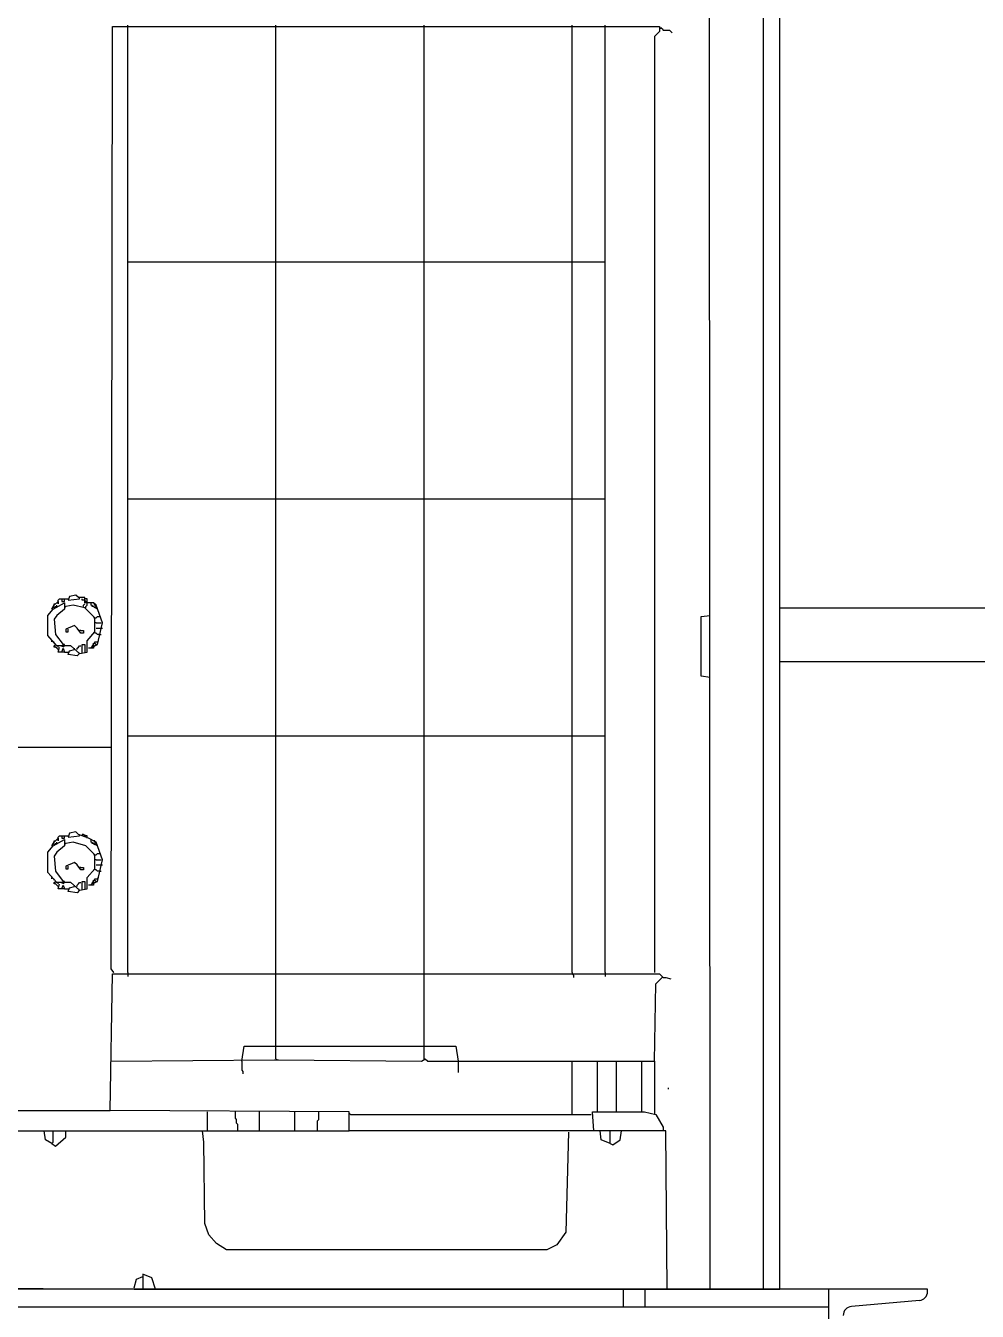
# Model space of a CAD drawing. Extents: x 3792242 to 5145247, y -1546315 to -1031918.
# Drawn here: x 3801337 to 3801868, y -1526056 to -1525339 of the extents above; entities that cross this region are included whole.
import ezdxf

# ---------------------------------------------------------------- set-up
doc = ezdxf.new("R2010")
doc.units = 0
doc.header["$MEASUREMENT"] = 0
doc.layers.add('TENKÁ', color=7, linetype='CONTINUOUS')
doc.layers.add('ZZ-chladenie', color=133, linetype='CONTINUOUS')

msp = doc.modelspace()

# ---------------------------------------------------------------- linework, layer by layer
at = {"layer": 'TENKÁ'}
for p, q in [((3841450.193, -1525663.77), (3801758.2, -1525663.77)), ((3809290.193, -1525693.77), (3801758.2, -1525693.77))]:
    msp.add_line(p, q, dxfattribs=at)
at = {"layer": 'ZZ-chladenie'}
for p, q in [((3801749.015, -1526043.77), (3801749.015, -1524354.266)), ((3801758.2, -1526043.77), (3801758.2, -1524376.878)), ((3801719.337, -1526043.77), (3801718.63, -1524559.183)), ((3801385.111, -1525864.998), (3801385.817, -1525339.28)), ((3801385.817, -1525339.28), (3801691.073, -1525339.28)), ((3801394.297, -1525867.118), (3801394.297, -1525338.574)), ((3801476.97, -1525867.118), (3801476.97, -1525338.574)), ((3801559.644, -1525867.118), (3801559.644, -1525338.574)), ((3801642.317, -1525867.118), (3801642.317, -1525338.574)), ((3801660.689, -1525867.118), (3801660.689, -1525338.574)), ((3801691.073, -1525342.106), (3801688.246, -1525344.933)), ((3801688.246, -1525344.933), (3801688.246, -1525867.118)), ((3801691.073, -1525339.28), (3801691.073, -1525342.106)), ((3801691.78, -1525340.693), (3801691.78, -1525339.987)), ((3801691.78, -1525339.987), (3801692.486, -1525340.693)), ((3801692.486, -1525340.693), (3801693.193, -1525341.4)), ((3801693.193, -1525341.4), (3801696.725, -1525341.4)), ((3801696.725, -1525341.4), (3801697.432, -1525342.106)), ((3801697.432, -1525342.106), (3801698.139, -1525342.813)), ((3801394.297, -1525470.71), (3801476.97, -1525470.71)), ((3801476.97, -1525470.71), (3801559.644, -1525470.71)), ((3801559.644, -1525470.71), (3801642.317, -1525470.71)), ((3801642.317, -1525470.71), (3801660.689, -1525470.71)), ((3801394.297, -1525602.846), (3801476.97, -1525602.846)), ((3801476.97, -1525602.846), (3801559.644, -1525602.846)), ((3801559.644, -1525602.846), (3801642.317, -1525602.846)), ((3801642.317, -1525602.846), (3801660.689, -1525602.846)), ((3801352.607, -1525664.321), (3801358.966, -1525660.787)), ((3801353.313, -1525662.201), (3801355.433, -1525660.081)), ((3801355.433, -1525659.374), (3801356.14, -1525658.668)), ((3801355.433, -1525660.081), (3801355.433, -1525659.374)), ((3801355.433, -1525660.081), (3801355.433, -1525661.494)), ((3801355.433, -1525661.494), (3801355.433, -1525660.081)), ((3801356.14, -1525658.668), (3801361.086, -1525658.668)), ((3801357.553, -1525658.668), (3801357.553, -1525660.081)), ((3801357.553, -1525660.081), (3801358.966, -1525660.081)), ((3801358.966, -1525660.081), (3801358.966, -1525658.668)), ((3801358.966, -1525660.787), (3801358.966, -1525664.321)), ((3801361.792, -1525657.255), (3801361.086, -1525659.374)), ((3801361.086, -1525659.374), (3801367.446, -1525658.668)), ((3801365.326, -1525656.548), (3801361.792, -1525657.255)), ((3801366.739, -1525657.961), (3801365.326, -1525656.548)), ((3801370.272, -1525657.961), (3801366.739, -1525657.961)), ((3801367.446, -1525658.668), (3801367.446, -1525657.961)), ((3801368.859, -1525659.374), (3801368.859, -1525658.668)), ((3801370.272, -1525659.374), (3801368.859, -1525659.374)), ((3801370.272, -1525660.787), (3801370.272, -1525657.961)), ((3801371.685, -1525658.668), (3801370.272, -1525658.668)), ((3801370.979, -1525660.081), (3801370.272, -1525659.374)), ((3801375.218, -1525660.787), (3801370.272, -1525660.787)), ((3801371.685, -1525660.787), (3801370.979, -1525660.081)), ((3801371.685, -1525660.787), (3801371.685, -1525658.668)), ((3801371.685, -1525662.201), (3801371.685, -1525660.787)), ((3801373.805, -1525662.201), (3801373.805, -1525660.787)), ((3801376.631, -1525662.201), (3801375.218, -1525660.787)), ((3801349.781, -1525667.854), (3801352.607, -1525664.321)), ((3801349.781, -1525679.159), (3801349.781, -1525667.854)), ((3801351.9, -1525664.321), (3801353.313, -1525662.201)), ((3801352.607, -1525662.907), (3801353.313, -1525662.201)), ((3801352.607, -1525662.907), (3801353.313, -1525663.614)), ((3801353.313, -1525663.614), (3801352.607, -1525662.907)), ((3801353.313, -1525662.201), (3801353.313, -1525661.494)), ((3801353.313, -1525661.494), (3801354.02, -1525661.494)), ((3801353.313, -1525663.614), (3801354.02, -1525662.907)), ((3801354.726, -1525667.854), (3801353.313, -1525669.973)), ((3801354.02, -1525662.907), (3801354.726, -1525662.907)), ((3801354.726, -1525662.907), (3801354.726, -1525662.201)), ((3801358.966, -1525664.321), (3801354.726, -1525667.854)), ((3801359.673, -1525662.907), (3801358.966, -1525663.614)), ((3801363.913, -1525662.201), (3801359.673, -1525662.907)), ((3801370.272, -1525663.614), (3801363.913, -1525662.201)), ((3801369.565, -1525662.201), (3801370.272, -1525661.494)), ((3801369.565, -1525662.907), (3801369.565, -1525662.201)), ((3801375.925, -1525669.267), (3801370.272, -1525663.614)), ((3801370.979, -1525662.907), (3801371.685, -1525662.201)), ((3801370.979, -1525663.614), (3801370.979, -1525662.907)), ((3801377.338, -1525664.321), (3801373.805, -1525662.201)), ((3801374.512, -1525662.907), (3801374.512, -1525662.201)), ((3801375.218, -1525662.907), (3801374.512, -1525662.907)), ((3801375.925, -1525661.494), (3801375.218, -1525661.494)), ((3801375.218, -1525662.907), (3801375.925, -1525663.614)), ((3801375.925, -1525662.201), (3801375.925, -1525661.494)), ((3801376.631, -1525662.907), (3801375.925, -1525662.201)), ((3801375.925, -1525663.614), (3801376.631, -1525662.907)), ((3801375.925, -1525663.614), (3801376.631, -1525662.907)), ((3801380.165, -1525672.094), (3801376.631, -1525662.201)), ((3801714.391, -1525668.56), (3801719.337, -1525667.854)), ((3801353.313, -1525669.973), (3801354.02, -1525678.453)), ((3801364.619, -1525673.507), (3801359.673, -1525675.626)), ((3801366.032, -1525674.92), (3801364.619, -1525673.507)), ((3801368.152, -1525677.746), (3801366.032, -1525674.92)), ((3801375.925, -1525669.267), (3801375.218, -1525669.267)), ((3801375.925, -1525669.267), (3801376.631, -1525669.267)), ((3801375.925, -1525677.039), (3801375.925, -1525669.267)), ((3801376.631, -1525672.094), (3801375.925, -1525672.094)), ((3801376.631, -1525669.267), (3801377.338, -1525668.56)), ((3801376.631, -1525672.094), (3801379.458, -1525672.094)), ((3801376.631, -1525674.92), (3801379.458, -1525674.92)), ((3801377.338, -1525668.56), (3801378.751, -1525668.56)), ((3801377.338, -1525684.106), (3801380.165, -1525672.094)), ((3801379.458, -1525674.92), (3801380.165, -1525674.92)), ((3801714.391, -1525701.771), (3801714.391, -1525668.56)), ((3801354.726, -1525684.812), (3801349.781, -1525679.159)), ((3801351.9, -1525682.692), (3801351.9, -1525681.986)), ((3801354.02, -1525678.453), (3801358.26, -1525684.106)), ((3801359.673, -1525675.626), (3801359.673, -1525677.039)), ((3801359.673, -1525677.039), (3801361.086, -1525677.039)), ((3801361.086, -1525677.039), (3801361.086, -1525675.626)), ((3801368.152, -1525676.333), (3801367.446, -1525676.333)), ((3801368.152, -1525676.333), (3801369.565, -1525676.333)), ((3801369.565, -1525677.746), (3801368.152, -1525677.746)), ((3801369.565, -1525676.333), (3801369.565, -1525677.746)), ((3801371.685, -1525681.986), (3801375.925, -1525677.039)), ((3801371.685, -1525688.346), (3801371.685, -1525681.986)), ((3801376.631, -1525677.746), (3801375.925, -1525677.746)), ((3801377.338, -1525678.453), (3801376.631, -1525677.746)), ((3801378.751, -1525678.453), (3801377.338, -1525678.453)), ((3801377.338, -1525682.692), (3801378.045, -1525681.986)), ((3801378.751, -1525678.453), (3801379.458, -1525678.453)), ((3801353.313, -1525683.399), (3801353.313, -1525682.692)), ((3801353.313, -1525684.812), (3801354.02, -1525684.106)), ((3801353.313, -1525685.519), (3801353.313, -1525684.812)), ((3801355.433, -1525686.932), (3801353.313, -1525684.812)), ((3801354.02, -1525685.519), (3801353.313, -1525685.519)), ((3801354.02, -1525684.106), (3801354.726, -1525684.812)), ((3801354.726, -1525686.225), (3801354.02, -1525685.519)), ((3801355.433, -1525684.812), (3801354.726, -1525684.812)), ((3801362.499, -1525684.812), (3801354.726, -1525684.812)), ((3801355.433, -1525686.932), (3801354.726, -1525686.225)), ((3801355.433, -1525685.519), (3801355.433, -1525684.812)), ((3801355.433, -1525688.346), (3801356.14, -1525685.519)), ((3801358.966, -1525688.346), (3801355.433, -1525688.346)), ((3801358.26, -1525684.106), (3801357.553, -1525685.519)), ((3801357.553, -1525688.346), (3801358.26, -1525686.225)), ((3801358.966, -1525684.106), (3801358.26, -1525684.106)), ((3801358.26, -1525685.519), (3801358.966, -1525684.812)), ((3801358.26, -1525686.225), (3801358.966, -1525688.346)), ((3801358.966, -1525684.812), (3801358.966, -1525684.106)), ((3801358.966, -1525688.346), (3801361.086, -1525688.346)), ((3801361.086, -1525689.759), (3801361.792, -1525687.639)), ((3801366.032, -1525690.465), (3801361.086, -1525689.759)), ((3801361.792, -1525687.639), (3801364.619, -1525686.932)), ((3801367.446, -1525689.052), (3801362.499, -1525684.812)), ((3801364.619, -1525686.932), (3801364.619, -1525686.225)), ((3801366.032, -1525686.225), (3801366.739, -1525685.519)), ((3801366.032, -1525686.932), (3801366.032, -1525686.225)), ((3801367.446, -1525689.052), (3801366.032, -1525690.465)), ((3801366.739, -1525685.519), (3801367.446, -1525684.812)), ((3801367.446, -1525689.052), (3801366.739, -1525688.346)), ((3801367.446, -1525684.812), (3801368.152, -1525684.812)), ((3801367.446, -1525689.052), (3801371.685, -1525688.346)), ((3801368.859, -1525689.052), (3801368.859, -1525684.106)), ((3801368.859, -1525684.106), (3801370.272, -1525684.106)), ((3801370.272, -1525684.106), (3801370.272, -1525687.639)), ((3801370.272, -1525687.639), (3801370.272, -1525688.346)), ((3801375.218, -1525686.225), (3801372.392, -1525686.225)), ((3801373.805, -1525686.225), (3801375.218, -1525684.106)), ((3801374.512, -1525684.812), (3801375.218, -1525684.106)), ((3801374.512, -1525684.812), (3801375.218, -1525685.519)), ((3801375.218, -1525685.519), (3801374.512, -1525684.812)), ((3801375.218, -1525684.106), (3801375.218, -1525683.399)), ((3801375.218, -1525683.399), (3801375.925, -1525683.399)), ((3801375.218, -1525684.106), (3801375.218, -1525686.225)), ((3801375.218, -1525685.519), (3801375.925, -1525684.812)), ((3801375.925, -1525683.399), (3801375.925, -1525682.692)), ((3801375.925, -1525682.692), (3801377.338, -1525682.692)), ((3801376.631, -1525684.106), (3801375.925, -1525683.399)), ((3801375.925, -1525684.812), (3801376.631, -1525684.106)), ((3801375.925, -1525684.812), (3801377.338, -1525684.106)), ((3801719.337, -1525702.478), (3801714.391, -1525701.771)), ((3801394.297, -1525734.982), (3801476.97, -1525734.982)), ((3801476.97, -1525734.982), (3801559.644, -1525734.982)), ((3801559.644, -1525734.982), (3801642.317, -1525734.982)), ((3801642.317, -1525734.982), (3801660.689, -1525734.982)), ((3801225.417, -1525741.341), (3801385.111, -1525741.341)), ((3801361.792, -1525789.391), (3801361.086, -1525791.51)), ((3801365.326, -1525788.684), (3801361.792, -1525789.391)), ((3801366.739, -1525790.097), (3801365.326, -1525788.684)), ((3801372.392, -1525792.217), (3801366.739, -1525790.097)), ((3801367.446, -1525790.804), (3801367.446, -1525790.097)), ((3801369.565, -1525790.097), (3801368.859, -1525790.097)), ((3801368.859, -1525790.097), (3801368.859, -1525790.804)), ((3801370.272, -1525790.804), (3801369.565, -1525790.097)), ((3801370.272, -1525790.804), (3801370.272, -1525790.097)), ((3801349.781, -1525799.99), (3801352.607, -1525796.457)), ((3801351.9, -1525796.457), (3801353.313, -1525794.337)), ((3801352.607, -1525796.457), (3801358.966, -1525792.923)), ((3801352.607, -1525795.043), (3801353.313, -1525794.337)), ((3801352.607, -1525795.043), (3801353.313, -1525795.75)), ((3801353.313, -1525795.75), (3801352.607, -1525795.043)), ((3801353.313, -1525794.337), (3801355.433, -1525792.217)), ((3801353.313, -1525794.337), (3801353.313, -1525793.63)), ((3801353.313, -1525793.63), (3801354.02, -1525793.63)), ((3801353.313, -1525795.75), (3801354.02, -1525795.043)), ((3801354.02, -1525795.043), (3801354.726, -1525795.043)), ((3801354.726, -1525795.043), (3801354.726, -1525794.337)), ((3801358.966, -1525796.457), (3801354.726, -1525799.99)), ((3801355.433, -1525791.51), (3801356.14, -1525790.804)), ((3801355.433, -1525792.217), (3801355.433, -1525791.51)), ((3801355.433, -1525792.217), (3801355.433, -1525793.63)), ((3801355.433, -1525793.63), (3801355.433, -1525792.217)), ((3801356.14, -1525790.804), (3801361.086, -1525790.804)), ((3801357.553, -1525790.804), (3801357.553, -1525792.217)), ((3801357.553, -1525792.217), (3801358.966, -1525792.217)), ((3801358.966, -1525792.217), (3801358.966, -1525790.804)), ((3801358.966, -1525792.923), (3801358.966, -1525796.457)), ((3801359.673, -1525795.043), (3801358.966, -1525795.75)), ((3801363.913, -1525794.337), (3801359.673, -1525795.043)), ((3801361.086, -1525791.51), (3801367.446, -1525790.804)), ((3801370.979, -1525796.457), (3801363.913, -1525794.337)), ((3801370.272, -1525790.804), (3801370.272, -1525791.51)), ((3801371.685, -1525790.804), (3801370.272, -1525790.804)), ((3801375.925, -1525801.403), (3801370.979, -1525796.457)), ((3801371.685, -1525792.217), (3801371.685, -1525790.804)), ((3801376.631, -1525794.337), (3801372.392, -1525792.217)), ((3801373.805, -1525794.337), (3801373.805, -1525792.923)), ((3801377.338, -1525796.457), (3801373.805, -1525794.337)), ((3801374.512, -1525795.043), (3801374.512, -1525794.337)), ((3801375.218, -1525795.043), (3801374.512, -1525795.043)), ((3801375.925, -1525793.63), (3801375.218, -1525793.63)), ((3801375.218, -1525795.043), (3801375.925, -1525795.75)), ((3801375.925, -1525794.337), (3801375.925, -1525793.63)), ((3801376.631, -1525795.043), (3801375.925, -1525794.337)), ((3801375.925, -1525795.75), (3801376.631, -1525795.043)), ((3801375.925, -1525795.75), (3801376.631, -1525795.043)), ((3801380.165, -1525804.23), (3801376.631, -1525794.337)), ((3801349.781, -1525811.295), (3801349.781, -1525799.99)), ((3801354.726, -1525799.99), (3801353.313, -1525802.109)), ((3801353.313, -1525802.109), (3801354.02, -1525810.589)), ((3801375.925, -1525801.403), (3801375.218, -1525801.403)), ((3801375.925, -1525801.403), (3801376.631, -1525801.403)), ((3801375.925, -1525809.175), (3801375.925, -1525801.403)), ((3801376.631, -1525804.23), (3801375.925, -1525804.23)), ((3801376.631, -1525801.403), (3801377.338, -1525800.696)), ((3801376.631, -1525804.23), (3801379.458, -1525804.23)), ((3801377.338, -1525800.696), (3801378.751, -1525800.696)), ((3801377.338, -1525816.242), (3801380.165, -1525804.23)), ((3801354.726, -1525816.948), (3801349.781, -1525811.295)), ((3801354.02, -1525810.589), (3801358.26, -1525816.242)), ((3801364.619, -1525805.643), (3801359.673, -1525807.762)), ((3801359.673, -1525807.762), (3801359.673, -1525809.175)), ((3801359.673, -1525809.175), (3801361.086, -1525809.175)), ((3801361.086, -1525809.175), (3801361.086, -1525807.762)), ((3801366.032, -1525807.056), (3801364.619, -1525805.643)), ((3801368.152, -1525809.882), (3801366.032, -1525807.056)), ((3801368.152, -1525808.469), (3801367.446, -1525808.469)), ((3801368.152, -1525808.469), (3801369.565, -1525808.469)), ((3801369.565, -1525809.882), (3801368.152, -1525809.882)), ((3801369.565, -1525808.469), (3801369.565, -1525809.882)), ((3801371.685, -1525814.122), (3801375.925, -1525809.175)), ((3801376.631, -1525809.882), (3801375.925, -1525809.882)), ((3801376.631, -1525807.056), (3801379.458, -1525807.056)), ((3801377.338, -1525810.589), (3801376.631, -1525809.882)), ((3801378.751, -1525810.589), (3801377.338, -1525810.589)), ((3801378.751, -1525810.589), (3801379.458, -1525810.589)), ((3801379.458, -1525807.056), (3801380.165, -1525807.056)), ((3801351.9, -1525814.828), (3801351.9, -1525814.122)), ((3801353.313, -1525815.535), (3801353.313, -1525814.828)), ((3801353.313, -1525816.948), (3801354.02, -1525816.242)), ((3801353.313, -1525817.655), (3801353.313, -1525816.948)), ((3801355.433, -1525819.068), (3801353.313, -1525816.948)), ((3801354.02, -1525817.655), (3801353.313, -1525817.655)), ((3801354.02, -1525816.242), (3801354.726, -1525816.948)), ((3801354.726, -1525818.361), (3801354.02, -1525817.655)), ((3801355.433, -1525816.948), (3801354.726, -1525816.948)), ((3801362.499, -1525816.948), (3801354.726, -1525816.948)), ((3801355.433, -1525819.068), (3801354.726, -1525818.361)), ((3801355.433, -1525817.655), (3801355.433, -1525816.948)), ((3801355.433, -1525820.482), (3801356.14, -1525817.655)), ((3801358.26, -1525816.242), (3801357.553, -1525817.655)), ((3801357.553, -1525820.482), (3801358.26, -1525818.361)), ((3801358.966, -1525816.242), (3801358.26, -1525816.242)), ((3801358.26, -1525817.655), (3801358.966, -1525816.948)), ((3801358.26, -1525818.361), (3801358.966, -1525820.482)), ((3801358.966, -1525816.948), (3801358.966, -1525816.242)), ((3801367.446, -1525821.188), (3801362.499, -1525816.948)), ((3801364.619, -1525819.068), (3801364.619, -1525818.361)), ((3801366.032, -1525818.361), (3801366.739, -1525817.655)), ((3801366.032, -1525819.068), (3801366.032, -1525818.361)), ((3801366.739, -1525817.655), (3801367.446, -1525816.948)), ((3801367.446, -1525816.948), (3801368.152, -1525816.948)), ((3801368.859, -1525821.188), (3801368.859, -1525816.242)), ((3801368.859, -1525816.242), (3801370.272, -1525816.242)), ((3801370.272, -1525816.242), (3801370.272, -1525819.775)), ((3801371.685, -1525820.482), (3801371.685, -1525814.122)), ((3801375.218, -1525818.361), (3801372.392, -1525818.361)), ((3801373.805, -1525818.361), (3801375.218, -1525816.242)), ((3801374.512, -1525816.948), (3801375.218, -1525816.242)), ((3801374.512, -1525816.948), (3801375.218, -1525817.655)), ((3801375.218, -1525817.655), (3801374.512, -1525816.948)), ((3801375.218, -1525816.242), (3801375.218, -1525815.535)), ((3801375.218, -1525815.535), (3801375.925, -1525815.535)), ((3801375.218, -1525816.242), (3801375.218, -1525818.361)), ((3801375.218, -1525817.655), (3801375.925, -1525816.948)), ((3801375.925, -1525815.535), (3801375.925, -1525814.828)), ((3801375.925, -1525814.828), (3801377.338, -1525814.828)), ((3801376.631, -1525816.242), (3801375.925, -1525815.535)), ((3801375.925, -1525816.948), (3801376.631, -1525816.242)), ((3801375.925, -1525816.948), (3801377.338, -1525816.242)), ((3801377.338, -1525814.828), (3801378.045, -1525814.122)), ((3801358.966, -1525820.482), (3801355.433, -1525820.482)), ((3801358.966, -1525820.482), (3801361.086, -1525820.482)), ((3801361.086, -1525821.895), (3801361.792, -1525819.775)), ((3801366.032, -1525822.601), (3801361.086, -1525821.895)), ((3801361.792, -1525819.775), (3801364.619, -1525819.068)), ((3801367.446, -1525821.188), (3801366.032, -1525822.601)), ((3801367.446, -1525821.188), (3801366.739, -1525820.482)), ((3801367.446, -1525821.188), (3801371.685, -1525820.482)), ((3801370.272, -1525819.775), (3801370.272, -1525820.482)), ((3801384.404, -1525944.138), (3801385.817, -1525867.824)), ((3801386.524, -1525867.118), (3801385.111, -1525864.998)), ((3801386.524, -1525867.118), (3801385.817, -1525866.411)), ((3801385.817, -1525867.824), (3801691.073, -1525867.824)), ((3801394.297, -1525867.118), (3801394.297, -1525869.237)), ((3801476.97, -1525907.394), (3801476.97, -1525867.118)), ((3801559.644, -1525907.394), (3801559.644, -1525867.118)), ((3801642.317, -1525867.118), (3801642.317, -1525867.824)), ((3801642.317, -1525867.824), (3801643.023, -1525868.531)), ((3801643.023, -1525868.531), (3801643.023, -1525869.944)), ((3801660.689, -1525867.118), (3801660.689, -1525869.237)), ((3801691.073, -1525867.824), (3801693.193, -1525869.944)), ((3801688.246, -1525916.58), (3801688.953, -1525873.477)), ((3801688.953, -1525873.477), (3801692.486, -1525869.944)), ((3801693.193, -1525869.944), (3801694.606, -1525869.944)), ((3801694.606, -1525869.944), (3801697.432, -1525870.65)), ((3801457.892, -1525916.58), (3801459.305, -1525908.101)), ((3801459.305, -1525908.101), (3801577.309, -1525908.101)), ((3801476.97, -1525915.167), (3801476.97, -1525907.394)), ((3801559.644, -1525915.167), (3801559.644, -1525907.394)), ((3801577.309, -1525908.101), (3801578.722, -1525916.58)), ((3801385.111, -1525916.58), (3801476.263, -1525915.874)), ((3801457.892, -1525916.58), (3801457.892, -1525921.527)), ((3801476.263, -1525915.874), (3801478.383, -1525915.874)), ((3801476.97, -1525915.167), (3801477.676, -1525915.874)), ((3801478.383, -1525915.874), (3801558.23, -1525916.58)), ((3801558.23, -1525916.58), (3801560.35, -1525915.167)), ((3801559.644, -1525915.167), (3801560.35, -1525915.874)), ((3801560.35, -1525915.167), (3801561.763, -1525916.58)), ((3801561.763, -1525916.58), (3801642.317, -1525916.58)), ((3801578.722, -1525916.58), (3801578.722, -1525922.94)), ((3801642.317, -1525946.258), (3801642.317, -1525916.58)), ((3801642.317, -1525916.58), (3801688.246, -1525916.58)), ((3801656.449, -1525944.845), (3801656.449, -1525916.58)), ((3801667.048, -1525944.845), (3801667.048, -1525916.58)), ((3801681.18, -1525944.845), (3801681.18, -1525916.58)), ((3801688.246, -1525916.58), (3801688.246, -1525945.551)), ((3801457.892, -1525921.527), (3801458.598, -1525922.233)), ((3801458.598, -1525922.233), (3801458.598, -1525923.646)), ((3801696.019, -1525932.126), (3801696.019, -1525931.419)), ((3801225.417, -1525944.138), (3801384.404, -1525944.138)), ((3801517.953, -1525944.845), (3801384.404, -1525944.138)), ((3801438.813, -1525955.444), (3801438.813, -1525944.845)), ((3801454.358, -1525948.378), (3801454.358, -1525944.845)), ((3801467.784, -1525955.444), (3801467.784, -1525944.845)), ((3801487.569, -1525955.444), (3801487.569, -1525944.845)), ((3801500.995, -1525949.084), (3801500.995, -1525944.845)), ((3801517.953, -1525955.444), (3801517.953, -1525944.845)), ((3801518.66, -1525946.258), (3801517.953, -1525945.551)), ((3801518.66, -1525946.258), (3801652.916, -1525946.258)), ((3801654.329, -1525955.444), (3801653.623, -1525944.845)), ((3801653.623, -1525944.845), (3801682.594, -1525944.845)), ((3801682.594, -1525944.845), (3801688.953, -1525946.258)), ((3801688.246, -1525945.551), (3801688.246, -1525946.258)), ((3801688.953, -1525946.258), (3801693.193, -1525953.324)), ((3801455.065, -1525949.084), (3801454.358, -1525948.378)), ((3801455.065, -1525951.204), (3801455.065, -1525949.084)), ((3801455.772, -1525951.911), (3801455.065, -1525951.204)), ((3801455.772, -1525955.444), (3801455.772, -1525951.911)), ((3801500.288, -1525949.791), (3801500.995, -1525949.084)), ((3801500.288, -1525955.444), (3801500.288, -1525949.791)), ((3801693.193, -1525953.324), (3801693.193, -1525955.444)), ((3801233.19, -1525955.444), (3801517.953, -1525955.444)), ((3801348.367, -1525960.39), (3801347.66, -1525955.444)), ((3801351.9, -1525962.51), (3801348.367, -1525960.39)), ((3801351.9, -1525962.51), (3801352.607, -1525961.803)), ((3801352.607, -1525961.803), (3801352.607, -1525955.444)), ((3801354.02, -1525963.923), (3801359.673, -1525958.977)), ((3801359.673, -1525958.977), (3801359.673, -1525955.444)), ((3801436.693, -1525961.803), (3801435.987, -1525955.444)), ((3801437.4, -1526007.027), (3801436.693, -1525961.803)), ((3801694.606, -1525955.444), (3801517.953, -1525955.444)), ((3801640.197, -1525956.15), (3801638.784, -1526011.972)), ((3801658.569, -1525960.39), (3801657.862, -1525955.444)), ((3801663.515, -1525962.51), (3801658.569, -1525960.39)), ((3801663.515, -1525962.51), (3801663.515, -1525955.444)), ((3801664.928, -1525963.216), (3801669.168, -1525960.39)), ((3801669.168, -1525960.39), (3801669.875, -1525955.444)), ((3801695.312, -1526043.77), (3801694.606, -1525955.444)), ((3801351.9, -1525962.51), (3801354.02, -1525963.923)), ((3801663.515, -1525962.51), (3801664.928, -1525963.216)), ((3801439.519, -1526013.386), (3801437.4, -1526007.027)), ((3801638.784, -1526011.972), (3801633.837, -1526019.038)), ((3801443.76, -1526018.332), (3801439.519, -1526013.386)), ((3801449.412, -1526021.865), (3801443.76, -1526018.332)), ((3801633.837, -1526019.038), (3801628.185, -1526021.865)), ((3801628.185, -1526021.865), (3801449.412, -1526021.865)), ((3801397.83, -1526043.063), (3801399.243, -1526038.117)), ((3801399.243, -1526038.117), (3801402.776, -1526036.704)), ((3801407.722, -1526037.411), (3801402.776, -1526035.29)), ((3801402.776, -1526035.29), (3801402.776, -1526043.063)), ((3801409.842, -1526043.77), (3801407.722, -1526037.411)), ((3801840.625, -1526043.77), (3799526.761, -1526043.77)), ((3801292.545, -1526043.063), (3801397.83, -1526043.77)), ((3801397.83, -1526043.77), (3801758.2, -1526043.77)), ((3801402.776, -1526043.063), (3801402.776, -1526043.77)), ((3801671.03, -1526053.77), (3801671.03, -1526043.77)), ((3801683.03, -1526053.77), (3801683.03, -1526043.77)), ((3801831.183, -1526043.77), (3801764.453, -1526043.77)), ((3801785.625, -1526163.77), (3801785.625, -1526043.77)), ((3801840.625, -1526043.77), (3801785.625, -1526043.77)), ((3801840.625, -1526045.084), (3801840.625, -1526043.77)), ((3801840.625, -1526045.084), (3801840.625, -1526043.77)), ((3801785.625, -1526053.77), (3799526.761, -1526053.77)), ((3801836.06, -1526050.065), (3801798.189, -1526053.379))]:
    msp.add_line(p, q, dxfattribs=at)
for centre, start, end in [((3801835.625, -1526045.084), 275, 0), ((3801798.625, -1526058.36), 95, 180)]:
    msp.add_arc(centre, 5, start, end, dxfattribs=at)

doc.saveas('drawing.dxf')
